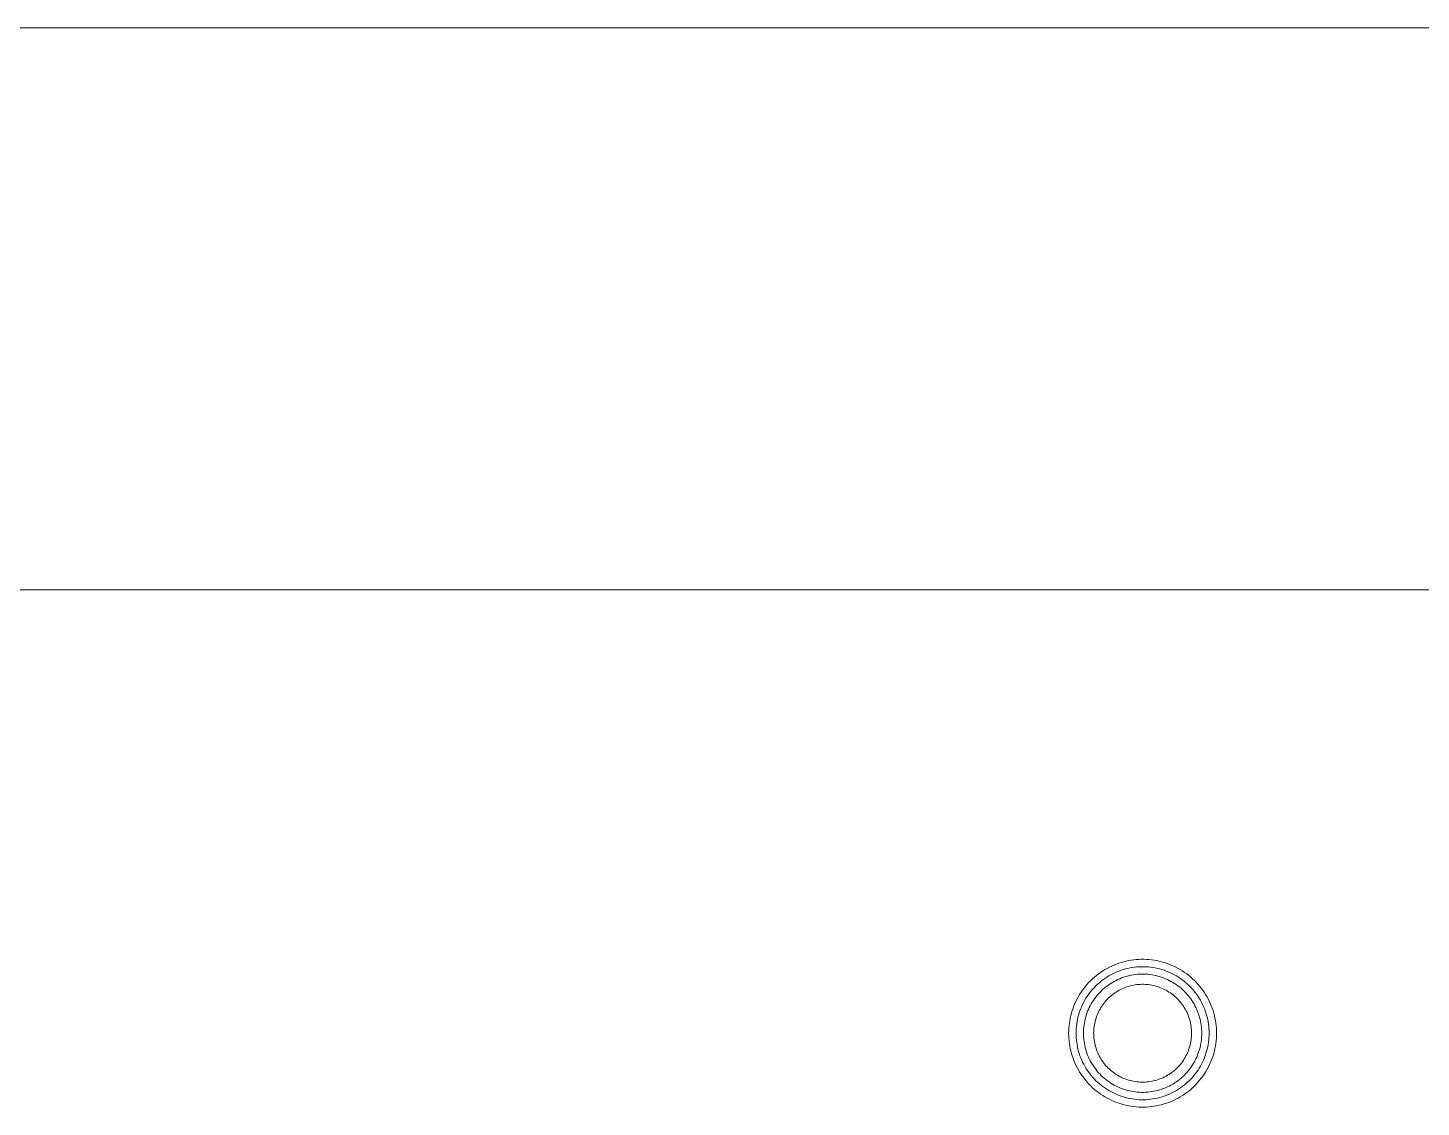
# Model space of a CAD drawing. Header units: millimetres. Extents: x -507 to 4570, y -12 to 3479.
# Drawn here: x 4058.9 to 4153.1, y 2946.8 to 3019.8 of the extents above; entities that cross this region are included whole.
import ezdxf

# ---------------------------------------------------------------- set-up
doc = ezdxf.new("R2010")
doc.units = ezdxf.units.MM
doc.layers.add('ZANO_R', color=7, linetype='Continuous', lineweight=0)

msp = doc.modelspace()

# ---------------------------------------------------------------- linework, layer by layer
at = {"layer": 'ZANO_R'}
for p, q in [((4156.655, 3019.825), (3714.239, 3019.825)), ((4159.287, 2981.825), (3719.287, 2981.825)), ((4149.589, 2981.825), (4146.687, 2981.825)), ((4132.354, 2956.436), (4132.514, 2956.5)), ((4132.514, 2956.5), (4132.677, 2956.558)), ((4132.677, 2956.558), (4132.841, 2956.611)), ((4132.841, 2956.611), (4133.007, 2956.658)), ((4133.007, 2956.658), (4133.175, 2956.699)), ((4133.175, 2956.699), (4133.344, 2956.735)), ((4133.344, 2956.735), (4133.514, 2956.765)), ((4133.514, 2956.765), (4133.685, 2956.788)), ((4133.685, 2956.788), (4133.856, 2956.806)), ((4133.856, 2956.806), (4134.028, 2956.818)), ((4134.028, 2956.818), (4134.201, 2956.824)), ((4134.201, 2956.824), (4134.374, 2956.824)), ((4134.374, 2956.824), (4134.546, 2956.818)), ((4134.546, 2956.818), (4134.718, 2956.806)), ((4134.718, 2956.806), (4134.89, 2956.788)), ((4134.89, 2956.788), (4135.061, 2956.765)), ((4135.061, 2956.765), (4135.231, 2956.735)), ((4135.231, 2956.735), (4135.4, 2956.699)), ((4135.4, 2956.699), (4135.567, 2956.658)), ((4135.567, 2956.658), (4135.734, 2956.611)), ((4135.734, 2956.611), (4135.898, 2956.558)), ((4135.898, 2956.558), (4136.06, 2956.5)), ((4136.06, 2956.5), (4136.221, 2956.436)), ((4130.908, 2955.51), (4131.037, 2955.624)), ((4131.037, 2955.624), (4131.17, 2955.734)), ((4131.17, 2955.734), (4131.307, 2955.839)), ((4131.307, 2955.839), (4131.447, 2955.94)), ((4131.447, 2955.94), (4131.591, 2956.035)), ((4131.591, 2956.035), (4131.738, 2956.126)), ((4131.731, 2955.528), (4131.86, 2955.614)), ((4131.738, 2956.126), (4131.888, 2956.211)), ((4131.86, 2955.614), (4131.993, 2955.696)), ((4131.888, 2956.211), (4132.04, 2956.292)), ((4131.993, 2955.696), (4132.128, 2955.773)), ((4132.04, 2956.292), (4132.196, 2956.366)), ((4132.128, 2955.773), (4132.265, 2955.845)), ((4132.196, 2956.366), (4132.354, 2956.436)), ((4132.265, 2955.845), (4132.405, 2955.912)), ((4132.405, 2955.912), (4132.547, 2955.975)), ((4132.547, 2955.975), (4132.692, 2956.032)), ((4132.692, 2956.032), (4132.838, 2956.085)), ((4132.869, 2955.565), (4132.741, 2955.514)), ((4132.838, 2956.085), (4132.986, 2956.132)), ((4132.999, 2955.612), (4132.869, 2955.565)), ((4132.986, 2956.132), (4133.135, 2956.175)), ((4133.13, 2955.654), (4132.999, 2955.612)), ((4133.263, 2955.692), (4133.13, 2955.654)), ((4133.135, 2956.175), (4133.286, 2956.212)), ((4133.397, 2955.725), (4133.263, 2955.692)), ((4133.286, 2956.212), (4133.438, 2956.244)), ((4133.532, 2955.753), (4133.397, 2955.725)), ((4133.438, 2956.244), (4133.591, 2956.271)), ((4133.668, 2955.777), (4133.532, 2955.753)), ((4133.591, 2956.271), (4133.745, 2956.292)), ((4133.805, 2955.796), (4133.668, 2955.777)), ((4133.745, 2956.292), (4133.899, 2956.308)), ((4133.942, 2955.81), (4133.805, 2955.796)), ((4133.899, 2956.308), (4134.054, 2956.319)), ((4134.08, 2955.819), (4133.942, 2955.81)), ((4134.054, 2956.319), (4134.21, 2956.324)), ((4134.218, 2955.824), (4134.08, 2955.819)), ((4134.21, 2956.324), (4134.365, 2956.324)), ((4134.356, 2955.824), (4134.218, 2955.824)), ((4134.494, 2955.819), (4134.356, 2955.824)), ((4134.365, 2956.324), (4134.52, 2956.319)), ((4134.632, 2955.81), (4134.494, 2955.819)), ((4134.52, 2956.319), (4134.675, 2956.308)), ((4134.769, 2955.796), (4134.632, 2955.81)), ((4134.675, 2956.308), (4134.83, 2956.292)), ((4134.906, 2955.777), (4134.769, 2955.796)), ((4134.83, 2956.292), (4134.984, 2956.271)), ((4135.042, 2955.753), (4134.906, 2955.777)), ((4134.984, 2956.271), (4135.137, 2956.244)), ((4135.177, 2955.725), (4135.042, 2955.753)), ((4135.137, 2956.244), (4135.289, 2956.212)), ((4135.311, 2955.692), (4135.177, 2955.725)), ((4135.289, 2956.212), (4135.439, 2956.175)), ((4135.444, 2955.654), (4135.311, 2955.692)), ((4135.439, 2956.175), (4135.589, 2956.132)), ((4135.576, 2955.612), (4135.444, 2955.654)), ((4135.706, 2955.565), (4135.576, 2955.612)), ((4135.589, 2956.132), (4135.737, 2956.085)), ((4135.834, 2955.514), (4135.706, 2955.565)), ((4135.737, 2956.085), (4135.883, 2956.032)), ((4135.883, 2956.032), (4136.027, 2955.975)), ((4136.027, 2955.975), (4136.169, 2955.912)), ((4136.169, 2955.912), (4136.309, 2955.845)), ((4136.221, 2956.436), (4136.379, 2956.366)), ((4136.309, 2955.845), (4136.447, 2955.773)), ((4136.379, 2956.366), (4136.534, 2956.292)), ((4136.447, 2955.773), (4136.582, 2955.696)), ((4136.534, 2956.292), (4136.687, 2956.211)), ((4136.582, 2955.696), (4136.714, 2955.614)), ((4136.687, 2956.211), (4136.837, 2956.126)), ((4136.714, 2955.614), (4136.844, 2955.528)), ((4136.837, 2956.126), (4136.984, 2956.035)), ((4136.984, 2956.035), (4137.128, 2955.94)), ((4137.128, 2955.94), (4137.268, 2955.839)), ((4137.268, 2955.839), (4137.405, 2955.734)), ((4137.405, 2955.734), (4137.538, 2955.624)), ((4137.538, 2955.624), (4137.667, 2955.51)), ((4130.124, 2954.594), (4130.222, 2954.736)), ((4130.222, 2954.736), (4130.325, 2954.874)), ((4130.325, 2954.874), (4130.433, 2955.009)), ((4130.433, 2955.009), (4130.545, 2955.14)), ((4130.545, 2955.14), (4130.661, 2955.268)), ((4130.661, 2955.268), (4130.782, 2955.391)), ((4130.721, 2954.569), (4130.818, 2954.691)), ((4130.782, 2955.391), (4130.908, 2955.51)), ((4130.818, 2954.691), (4130.919, 2954.809)), ((4130.919, 2954.809), (4131.024, 2954.923)), ((4131.024, 2954.923), (4131.133, 2955.034)), ((4131.133, 2955.034), (4131.246, 2955.141)), ((4131.246, 2955.141), (4131.362, 2955.244)), ((4131.362, 2955.244), (4131.482, 2955.343)), ((4131.483, 2954.678), (4131.387, 2954.579)), ((4131.482, 2955.343), (4131.605, 2955.438)), ((4131.584, 2954.773), (4131.483, 2954.678)), ((4131.687, 2954.864), (4131.584, 2954.773)), ((4131.605, 2955.438), (4131.731, 2955.528)), ((4131.793, 2954.952), (4131.687, 2954.864)), ((4131.903, 2955.036), (4131.793, 2954.952)), ((4132.015, 2955.117), (4131.903, 2955.036)), ((4132.13, 2955.193), (4132.015, 2955.117)), ((4132.248, 2955.266), (4132.13, 2955.193)), ((4132.368, 2955.334), (4132.248, 2955.266)), ((4132.49, 2955.398), (4132.368, 2955.334)), ((4132.407, 2954.549), (4132.502, 2954.612)), ((4132.614, 2955.458), (4132.49, 2955.398)), ((4132.502, 2954.612), (4132.6, 2954.672)), ((4132.6, 2954.672), (4132.699, 2954.728)), ((4132.741, 2955.514), (4132.614, 2955.458)), ((4132.699, 2954.728), (4132.8, 2954.781)), ((4132.8, 2954.781), (4132.903, 2954.831)), ((4132.903, 2954.831), (4133.008, 2954.877)), ((4133.008, 2954.877), (4133.114, 2954.919)), ((4133.114, 2954.919), (4133.221, 2954.958)), ((4133.221, 2954.958), (4133.33, 2954.993)), ((4133.33, 2954.993), (4133.44, 2955.024)), ((4133.44, 2955.024), (4133.551, 2955.051)), ((4133.551, 2955.051), (4133.663, 2955.075)), ((4133.663, 2955.075), (4133.775, 2955.094)), ((4133.775, 2955.094), (4133.888, 2955.11)), ((4133.888, 2955.11), (4134.002, 2955.122)), ((4134.002, 2955.122), (4134.116, 2955.13)), ((4134.116, 2955.13), (4134.23, 2955.134)), ((4134.23, 2955.134), (4134.344, 2955.134)), ((4134.344, 2955.134), (4134.459, 2955.13)), ((4134.459, 2955.13), (4134.573, 2955.122)), ((4134.573, 2955.122), (4134.686, 2955.11)), ((4134.686, 2955.11), (4134.799, 2955.094)), ((4134.799, 2955.094), (4134.912, 2955.075)), ((4134.912, 2955.075), (4135.024, 2955.051)), ((4135.024, 2955.051), (4135.135, 2955.024)), ((4135.135, 2955.024), (4135.245, 2954.993)), ((4135.245, 2954.993), (4135.353, 2954.958)), ((4135.353, 2954.958), (4135.461, 2954.919)), ((4135.461, 2954.919), (4135.567, 2954.877)), ((4135.567, 2954.877), (4135.672, 2954.831)), ((4135.672, 2954.831), (4135.774, 2954.781)), ((4135.774, 2954.781), (4135.876, 2954.728)), ((4135.96, 2955.458), (4135.834, 2955.514)), ((4135.876, 2954.728), (4135.975, 2954.672)), ((4136.085, 2955.398), (4135.96, 2955.458)), ((4135.975, 2954.672), (4136.072, 2954.612)), ((4136.072, 2954.612), (4136.167, 2954.549)), ((4136.207, 2955.334), (4136.085, 2955.398)), ((4136.327, 2955.266), (4136.207, 2955.334)), ((4136.445, 2955.193), (4136.327, 2955.266)), ((4136.56, 2955.117), (4136.445, 2955.193)), ((4136.672, 2955.036), (4136.56, 2955.117)), ((4136.781, 2954.952), (4136.672, 2955.036)), ((4136.888, 2954.864), (4136.781, 2954.952)), ((4136.844, 2955.528), (4136.97, 2955.438)), ((4136.991, 2954.773), (4136.888, 2954.864)), ((4136.97, 2955.438), (4137.093, 2955.343)), ((4137.091, 2954.678), (4136.991, 2954.773)), ((4137.188, 2954.579), (4137.091, 2954.678)), ((4137.093, 2955.343), (4137.213, 2955.244)), ((4137.213, 2955.244), (4137.329, 2955.141)), ((4137.329, 2955.141), (4137.442, 2955.034)), ((4137.442, 2955.034), (4137.551, 2954.923)), ((4137.551, 2954.923), (4137.656, 2954.809)), ((4137.656, 2954.809), (4137.757, 2954.691)), ((4137.667, 2955.51), (4137.792, 2955.391)), ((4137.757, 2954.691), (4137.853, 2954.569)), ((4137.792, 2955.391), (4137.913, 2955.268)), ((4137.913, 2955.268), (4138.03, 2955.14)), ((4138.03, 2955.14), (4138.142, 2955.009)), ((4138.142, 2955.009), (4138.25, 2954.874)), ((4138.25, 2954.874), (4138.353, 2954.736)), ((4138.353, 2954.736), (4138.451, 2954.594)), ((4129.582, 2953.517), (4129.644, 2953.678)), ((4129.644, 2953.678), (4129.71, 2953.837)), ((4129.71, 2953.837), (4129.782, 2953.994)), ((4129.782, 2953.994), (4129.86, 2954.148)), ((4129.86, 2954.148), (4129.943, 2954.3)), ((4129.943, 2954.3), (4130.031, 2954.448)), ((4130.031, 2954.448), (4130.124, 2954.594)), ((4130.168, 2953.636), (4130.233, 2953.777)), ((4130.233, 2953.777), (4130.303, 2953.916)), ((4130.303, 2953.916), (4130.377, 2954.052)), ((4130.377, 2954.052), (4130.457, 2954.186)), ((4130.457, 2954.186), (4130.54, 2954.317)), ((4130.54, 2954.317), (4130.629, 2954.445)), ((4130.629, 2954.445), (4130.721, 2954.569)), ((4130.745, 2953.684), (4130.683, 2953.56)), ((4130.812, 2953.805), (4130.745, 2953.684)), ((4130.882, 2953.924), (4130.812, 2953.805)), ((4130.957, 2954.04), (4130.882, 2953.924)), ((4131.035, 2954.154), (4130.957, 2954.04)), ((4131.117, 2954.264), (4131.035, 2954.154)), ((4131.203, 2954.372), (4131.117, 2954.264)), ((4131.293, 2954.477), (4131.203, 2954.372)), ((4131.387, 2954.579), (4131.293, 2954.477)), ((4131.532, 2953.658), (4131.596, 2953.752)), ((4131.596, 2953.752), (4131.665, 2953.843)), ((4131.665, 2953.843), (4131.736, 2953.933)), ((4131.736, 2953.933), (4131.81, 2954.019)), ((4131.81, 2954.019), (4131.887, 2954.104)), ((4131.887, 2954.104), (4131.967, 2954.185)), ((4131.967, 2954.185), (4132.05, 2954.264)), ((4132.05, 2954.264), (4132.136, 2954.34)), ((4132.136, 2954.34), (4132.224, 2954.412)), ((4132.224, 2954.412), (4132.314, 2954.482)), ((4132.314, 2954.482), (4132.407, 2954.549)), ((4136.167, 2954.549), (4136.26, 2954.482)), ((4136.26, 2954.482), (4136.351, 2954.412)), ((4136.351, 2954.412), (4136.439, 2954.34)), ((4136.439, 2954.34), (4136.524, 2954.264)), ((4136.524, 2954.264), (4136.607, 2954.185)), ((4136.607, 2954.185), (4136.687, 2954.104)), ((4136.687, 2954.104), (4136.764, 2954.019)), ((4136.764, 2954.019), (4136.839, 2953.933)), ((4136.839, 2953.933), (4136.91, 2953.843)), ((4136.91, 2953.843), (4136.978, 2953.752)), ((4136.978, 2953.752), (4137.043, 2953.658)), ((4137.281, 2954.477), (4137.188, 2954.579)), ((4137.371, 2954.372), (4137.281, 2954.477)), ((4137.457, 2954.264), (4137.371, 2954.372)), ((4137.54, 2954.154), (4137.457, 2954.264)), ((4137.618, 2954.04), (4137.54, 2954.154)), ((4137.692, 2953.924), (4137.618, 2954.04)), ((4137.763, 2953.805), (4137.692, 2953.924)), ((4137.829, 2953.684), (4137.763, 2953.805)), ((4137.891, 2953.56), (4137.829, 2953.684)), ((4137.853, 2954.569), (4137.946, 2954.445)), ((4137.946, 2954.445), (4138.034, 2954.317)), ((4138.034, 2954.317), (4138.118, 2954.186)), ((4138.118, 2954.186), (4138.197, 2954.052)), ((4138.197, 2954.052), (4138.272, 2953.916)), ((4138.272, 2953.916), (4138.342, 2953.777)), ((4138.342, 2953.777), (4138.407, 2953.636)), ((4138.451, 2954.594), (4138.544, 2954.448)), ((4138.544, 2954.448), (4138.632, 2954.3)), ((4138.632, 2954.3), (4138.715, 2954.148)), ((4138.715, 2954.148), (4138.792, 2953.994)), ((4138.792, 2953.994), (4138.864, 2953.837)), ((4138.864, 2953.837), (4138.931, 2953.678)), ((4138.931, 2953.678), (4138.992, 2953.517)), ((4129.362, 2952.684), (4129.394, 2952.853)), ((4129.394, 2952.853), (4129.433, 2953.021)), ((4129.433, 2953.021), (4129.477, 2953.188)), ((4129.477, 2953.188), (4129.527, 2953.354)), ((4129.527, 2953.354), (4129.582, 2953.517)), ((4129.854, 2952.598), (4129.883, 2952.75)), ((4129.883, 2952.75), (4129.918, 2952.902)), ((4129.918, 2952.902), (4129.958, 2953.052)), ((4129.958, 2953.052), (4130.003, 2953.201)), ((4130.003, 2953.201), (4130.053, 2953.348)), ((4130.053, 2953.348), (4130.108, 2953.493)), ((4130.108, 2953.493), (4130.168, 2953.636)), ((4130.404, 2952.782), (4130.373, 2952.647)), ((4130.439, 2952.916), (4130.404, 2952.782)), ((4130.479, 2953.048), (4130.439, 2952.916)), ((4130.523, 2953.178), (4130.479, 2953.048)), ((4130.572, 2953.308), (4130.523, 2953.178)), ((4130.626, 2953.435), (4130.572, 2953.308)), ((4130.683, 2953.56), (4130.626, 2953.435)), ((4131.074, 2952.617), (4131.103, 2952.727)), ((4131.103, 2952.727), (4131.136, 2952.837)), ((4131.136, 2952.837), (4131.173, 2952.945)), ((4131.173, 2952.945), (4131.214, 2953.052)), ((4131.214, 2953.052), (4131.258, 2953.157)), ((4131.258, 2953.157), (4131.306, 2953.261)), ((4131.306, 2953.261), (4131.357, 2953.363)), ((4131.357, 2953.363), (4131.412, 2953.463)), ((4131.412, 2953.463), (4131.47, 2953.561)), ((4131.47, 2953.561), (4131.532, 2953.658)), ((4137.043, 2953.658), (4137.105, 2953.561)), ((4137.105, 2953.561), (4137.163, 2953.463)), ((4137.163, 2953.463), (4137.218, 2953.363)), ((4137.218, 2953.363), (4137.269, 2953.261)), ((4137.269, 2953.261), (4137.317, 2953.157)), ((4137.317, 2953.157), (4137.361, 2953.052)), ((4137.361, 2953.052), (4137.402, 2952.945)), ((4137.402, 2952.945), (4137.438, 2952.837)), ((4137.438, 2952.837), (4137.471, 2952.727)), ((4137.471, 2952.727), (4137.501, 2952.617)), ((4137.949, 2953.435), (4137.891, 2953.56)), ((4138.002, 2953.308), (4137.949, 2953.435)), ((4138.051, 2953.178), (4138.002, 2953.308)), ((4138.096, 2953.048), (4138.051, 2953.178)), ((4138.136, 2952.916), (4138.096, 2953.048)), ((4138.171, 2952.782), (4138.136, 2952.916)), ((4138.202, 2952.647), (4138.171, 2952.782)), ((4138.407, 2953.636), (4138.467, 2953.493)), ((4138.467, 2953.493), (4138.522, 2953.348)), ((4138.522, 2953.348), (4138.572, 2953.201)), ((4138.572, 2953.201), (4138.617, 2953.052)), ((4138.617, 2953.052), (4138.657, 2952.902)), ((4138.657, 2952.902), (4138.691, 2952.75)), ((4138.691, 2952.75), (4138.72, 2952.598)), ((4138.992, 2953.517), (4139.048, 2953.354)), ((4139.048, 2953.354), (4139.098, 2953.188)), ((4139.098, 2953.188), (4139.142, 2953.021)), ((4139.142, 2953.021), (4139.18, 2952.853)), ((4139.18, 2952.853), (4139.213, 2952.684)), ((4129.287, 2951.825), (4129.29, 2951.997)), ((4129.29, 2951.652), (4129.287, 2951.825)), ((4129.29, 2951.997), (4129.299, 2952.17)), ((4129.299, 2952.17), (4129.314, 2952.342)), ((4129.314, 2952.342), (4129.335, 2952.513)), ((4129.335, 2952.513), (4129.362, 2952.684)), ((4129.787, 2951.825), (4129.79, 2951.98)), ((4129.79, 2951.67), (4129.787, 2951.825)), ((4129.79, 2951.98), (4129.798, 2952.135)), ((4129.798, 2952.135), (4129.811, 2952.29)), ((4129.811, 2952.29), (4129.83, 2952.444)), ((4129.83, 2952.444), (4129.854, 2952.598)), ((4130.29, 2951.963), (4130.287, 2951.825)), ((4130.287, 2951.825), (4130.29, 2951.687)), ((4130.297, 2952.101), (4130.29, 2951.963)), ((4130.309, 2952.238), (4130.297, 2952.101)), ((4130.325, 2952.375), (4130.309, 2952.238)), ((4130.347, 2952.512), (4130.325, 2952.375)), ((4130.373, 2952.647), (4130.347, 2952.512)), ((4130.978, 2951.825), (4130.98, 2951.939)), ((4130.98, 2951.711), (4130.978, 2951.825)), ((4130.98, 2951.939), (4130.986, 2952.053)), ((4130.986, 2952.053), (4130.996, 2952.167)), ((4130.996, 2952.167), (4131.009, 2952.28)), ((4131.009, 2952.28), (4131.027, 2952.393)), ((4131.027, 2952.393), (4131.049, 2952.505)), ((4131.049, 2952.505), (4131.074, 2952.617)), ((4137.501, 2952.617), (4137.526, 2952.505)), ((4137.526, 2952.505), (4137.548, 2952.393)), ((4137.548, 2952.393), (4137.565, 2952.28)), ((4137.565, 2952.28), (4137.579, 2952.167)), ((4137.579, 2952.167), (4137.589, 2952.053)), ((4137.589, 2952.053), (4137.595, 2951.939)), ((4137.595, 2951.939), (4137.597, 2951.825)), ((4137.597, 2951.825), (4137.595, 2951.711)), ((4138.228, 2952.512), (4138.202, 2952.647)), ((4138.249, 2952.375), (4138.228, 2952.512)), ((4138.266, 2952.238), (4138.249, 2952.375)), ((4138.278, 2952.101), (4138.266, 2952.238)), ((4138.285, 2951.963), (4138.278, 2952.101)), ((4138.287, 2951.825), (4138.285, 2951.963)), ((4138.285, 2951.687), (4138.287, 2951.825)), ((4138.72, 2952.598), (4138.744, 2952.444)), ((4138.744, 2952.444), (4138.763, 2952.29)), ((4138.763, 2952.29), (4138.777, 2952.135)), ((4138.777, 2952.135), (4138.785, 2951.98)), ((4138.785, 2951.98), (4138.787, 2951.825)), ((4138.787, 2951.825), (4138.785, 2951.67)), ((4139.213, 2952.684), (4139.24, 2952.513)), ((4139.24, 2952.513), (4139.26, 2952.342)), ((4139.26, 2952.342), (4139.275, 2952.17)), ((4139.275, 2952.17), (4139.284, 2951.997)), ((4139.284, 2951.997), (4139.287, 2951.825)), ((4139.287, 2951.825), (4139.284, 2951.652)), ((4129.299, 2951.48), (4129.29, 2951.652)), ((4129.314, 2951.308), (4129.299, 2951.48)), ((4129.335, 2951.137), (4129.314, 2951.308)), ((4129.362, 2950.966), (4129.335, 2951.137)), ((4129.394, 2950.797), (4129.362, 2950.966)), ((4129.798, 2951.514), (4129.79, 2951.67)), ((4129.811, 2951.36), (4129.798, 2951.514)), ((4129.83, 2951.205), (4129.811, 2951.36)), ((4129.854, 2951.052), (4129.83, 2951.205)), ((4129.883, 2950.899), (4129.854, 2951.052)), ((4129.918, 2950.748), (4129.883, 2950.899)), ((4130.29, 2951.687), (4130.297, 2951.549)), ((4130.297, 2951.549), (4130.309, 2951.411)), ((4130.309, 2951.411), (4130.325, 2951.274)), ((4130.325, 2951.274), (4130.347, 2951.138)), ((4130.347, 2951.138), (4130.373, 2951.002)), ((4130.373, 2951.002), (4130.404, 2950.868)), ((4130.404, 2950.868), (4130.439, 2950.734)), ((4130.986, 2951.597), (4130.98, 2951.711)), ((4130.996, 2951.483), (4130.986, 2951.597)), ((4131.009, 2951.369), (4130.996, 2951.483)), ((4131.027, 2951.256), (4131.009, 2951.369)), ((4131.049, 2951.144), (4131.027, 2951.256)), ((4131.074, 2951.033), (4131.049, 2951.144)), ((4131.103, 2950.922), (4131.074, 2951.033)), ((4131.136, 2950.813), (4131.103, 2950.922)), ((4137.471, 2950.922), (4137.438, 2950.813)), ((4137.501, 2951.033), (4137.471, 2950.922)), ((4137.526, 2951.144), (4137.501, 2951.033)), ((4137.548, 2951.256), (4137.526, 2951.144)), ((4137.565, 2951.369), (4137.548, 2951.256)), ((4137.579, 2951.483), (4137.565, 2951.369)), ((4137.589, 2951.597), (4137.579, 2951.483)), ((4137.595, 2951.711), (4137.589, 2951.597)), ((4138.136, 2950.734), (4138.171, 2950.868)), ((4138.171, 2950.868), (4138.202, 2951.002)), ((4138.202, 2951.002), (4138.228, 2951.138)), ((4138.228, 2951.138), (4138.249, 2951.274)), ((4138.249, 2951.274), (4138.266, 2951.411)), ((4138.266, 2951.411), (4138.278, 2951.549)), ((4138.278, 2951.549), (4138.285, 2951.687)), ((4138.691, 2950.899), (4138.657, 2950.748)), ((4138.72, 2951.052), (4138.691, 2950.899)), ((4138.744, 2951.205), (4138.72, 2951.052)), ((4138.763, 2951.36), (4138.744, 2951.205)), ((4138.777, 2951.514), (4138.763, 2951.36)), ((4138.785, 2951.67), (4138.777, 2951.514)), ((4139.213, 2950.966), (4139.18, 2950.797)), ((4139.24, 2951.137), (4139.213, 2950.966)), ((4139.26, 2951.308), (4139.24, 2951.137)), ((4139.275, 2951.48), (4139.26, 2951.308)), ((4139.284, 2951.652), (4139.275, 2951.48)), ((4129.433, 2950.628), (4129.394, 2950.797)), ((4129.477, 2950.461), (4129.433, 2950.628)), ((4129.527, 2950.296), (4129.477, 2950.461)), ((4129.582, 2950.133), (4129.527, 2950.296)), ((4129.644, 2949.971), (4129.582, 2950.133)), ((4129.71, 2949.812), (4129.644, 2949.971)), ((4129.958, 2950.598), (4129.918, 2950.748)), ((4130.003, 2950.449), (4129.958, 2950.598)), ((4130.053, 2950.302), (4130.003, 2950.449)), ((4130.108, 2950.157), (4130.053, 2950.302)), ((4130.168, 2950.013), (4130.108, 2950.157)), ((4130.233, 2949.872), (4130.168, 2950.013)), ((4130.439, 2950.734), (4130.479, 2950.602)), ((4130.479, 2950.602), (4130.523, 2950.471)), ((4130.523, 2950.471), (4130.572, 2950.342)), ((4130.572, 2950.342), (4130.626, 2950.215)), ((4130.626, 2950.215), (4130.683, 2950.089)), ((4130.683, 2950.089), (4130.745, 2949.966)), ((4130.745, 2949.966), (4130.812, 2949.845)), ((4131.173, 2950.705), (4131.136, 2950.813)), ((4131.214, 2950.598), (4131.173, 2950.705)), ((4131.258, 2950.493), (4131.214, 2950.598)), ((4131.306, 2950.389), (4131.258, 2950.493)), ((4131.357, 2950.287), (4131.306, 2950.389)), ((4131.412, 2950.187), (4131.357, 2950.287)), ((4131.47, 2950.088), (4131.412, 2950.187)), ((4131.532, 2949.992), (4131.47, 2950.088)), ((4131.596, 2949.898), (4131.532, 2949.992)), ((4131.665, 2949.806), (4131.596, 2949.898)), ((4136.978, 2949.898), (4136.91, 2949.806)), ((4137.043, 2949.992), (4136.978, 2949.898)), ((4137.105, 2950.088), (4137.043, 2949.992)), ((4137.163, 2950.187), (4137.105, 2950.088)), ((4137.218, 2950.287), (4137.163, 2950.187)), ((4137.269, 2950.389), (4137.218, 2950.287)), ((4137.317, 2950.493), (4137.269, 2950.389)), ((4137.361, 2950.598), (4137.317, 2950.493)), ((4137.402, 2950.705), (4137.361, 2950.598)), ((4137.438, 2950.813), (4137.402, 2950.705)), ((4137.763, 2949.845), (4137.829, 2949.966)), ((4137.829, 2949.966), (4137.891, 2950.089)), ((4137.891, 2950.089), (4137.949, 2950.215)), ((4137.949, 2950.215), (4138.002, 2950.342)), ((4138.002, 2950.342), (4138.051, 2950.471)), ((4138.051, 2950.471), (4138.096, 2950.602)), ((4138.096, 2950.602), (4138.136, 2950.734)), ((4138.407, 2950.013), (4138.342, 2949.872)), ((4138.467, 2950.157), (4138.407, 2950.013)), ((4138.522, 2950.302), (4138.467, 2950.157)), ((4138.572, 2950.449), (4138.522, 2950.302)), ((4138.617, 2950.598), (4138.572, 2950.449)), ((4138.657, 2950.748), (4138.617, 2950.598)), ((4138.931, 2949.971), (4138.864, 2949.812)), ((4138.992, 2950.133), (4138.931, 2949.971)), ((4139.048, 2950.296), (4138.992, 2950.133)), ((4139.098, 2950.461), (4139.048, 2950.296)), ((4139.142, 2950.628), (4139.098, 2950.461)), ((4139.18, 2950.797), (4139.142, 2950.628)), ((4129.782, 2949.655), (4129.71, 2949.812)), ((4129.86, 2949.501), (4129.782, 2949.655)), ((4129.943, 2949.35), (4129.86, 2949.501)), ((4130.031, 2949.201), (4129.943, 2949.35)), ((4130.124, 2949.056), (4130.031, 2949.201)), ((4130.222, 2948.914), (4130.124, 2949.056)), ((4130.303, 2949.734), (4130.233, 2949.872)), ((4130.377, 2949.597), (4130.303, 2949.734)), ((4130.457, 2949.464), (4130.377, 2949.597)), ((4130.54, 2949.333), (4130.457, 2949.464)), ((4130.629, 2949.205), (4130.54, 2949.333)), ((4130.721, 2949.08), (4130.629, 2949.205)), ((4130.818, 2948.959), (4130.721, 2949.08)), ((4130.812, 2949.845), (4130.882, 2949.726)), ((4130.919, 2948.841), (4130.818, 2948.959)), ((4130.882, 2949.726), (4130.957, 2949.61)), ((4130.957, 2949.61), (4131.035, 2949.496)), ((4131.035, 2949.496), (4131.117, 2949.385)), ((4131.117, 2949.385), (4131.203, 2949.277)), ((4131.203, 2949.277), (4131.293, 2949.172)), ((4131.293, 2949.172), (4131.387, 2949.071)), ((4131.387, 2949.071), (4131.483, 2948.972)), ((4131.483, 2948.972), (4131.584, 2948.877)), ((4131.736, 2949.717), (4131.665, 2949.806)), ((4131.81, 2949.63), (4131.736, 2949.717)), ((4131.887, 2949.546), (4131.81, 2949.63)), ((4131.967, 2949.465), (4131.887, 2949.546)), ((4132.05, 2949.386), (4131.967, 2949.465)), ((4132.136, 2949.31), (4132.05, 2949.386)), ((4132.224, 2949.237), (4132.136, 2949.31)), ((4132.314, 2949.168), (4132.224, 2949.237)), ((4132.407, 2949.101), (4132.314, 2949.168)), ((4132.502, 2949.038), (4132.407, 2949.101)), ((4132.6, 2948.978), (4132.502, 2949.038)), ((4132.699, 2948.921), (4132.6, 2948.978)), ((4135.975, 2948.978), (4135.876, 2948.921)), ((4136.072, 2949.038), (4135.975, 2948.978)), ((4136.167, 2949.101), (4136.072, 2949.038)), ((4136.26, 2949.168), (4136.167, 2949.101)), ((4136.351, 2949.237), (4136.26, 2949.168)), ((4136.439, 2949.31), (4136.351, 2949.237)), ((4136.524, 2949.386), (4136.439, 2949.31)), ((4136.607, 2949.465), (4136.524, 2949.386)), ((4136.687, 2949.546), (4136.607, 2949.465)), ((4136.764, 2949.63), (4136.687, 2949.546)), ((4136.839, 2949.717), (4136.764, 2949.63)), ((4136.91, 2949.806), (4136.839, 2949.717)), ((4136.991, 2948.877), (4137.091, 2948.972)), ((4137.091, 2948.972), (4137.188, 2949.071)), ((4137.188, 2949.071), (4137.281, 2949.172)), ((4137.281, 2949.172), (4137.371, 2949.277)), ((4137.371, 2949.277), (4137.457, 2949.385)), ((4137.457, 2949.385), (4137.54, 2949.496)), ((4137.54, 2949.496), (4137.618, 2949.61)), ((4137.618, 2949.61), (4137.692, 2949.726)), ((4137.757, 2948.959), (4137.656, 2948.841)), ((4137.692, 2949.726), (4137.763, 2949.845)), ((4137.853, 2949.08), (4137.757, 2948.959)), ((4137.946, 2949.205), (4137.853, 2949.08)), ((4138.034, 2949.333), (4137.946, 2949.205)), ((4138.118, 2949.464), (4138.034, 2949.333)), ((4138.197, 2949.597), (4138.118, 2949.464)), ((4138.272, 2949.734), (4138.197, 2949.597)), ((4138.342, 2949.872), (4138.272, 2949.734)), ((4138.451, 2949.056), (4138.353, 2948.914)), ((4138.544, 2949.201), (4138.451, 2949.056)), ((4138.632, 2949.35), (4138.544, 2949.201)), ((4138.715, 2949.501), (4138.632, 2949.35)), ((4138.792, 2949.655), (4138.715, 2949.501)), ((4138.864, 2949.812), (4138.792, 2949.655)), ((4130.325, 2948.775), (4130.222, 2948.914)), ((4130.433, 2948.64), (4130.325, 2948.775)), ((4130.545, 2948.509), (4130.433, 2948.64)), ((4130.661, 2948.382), (4130.545, 2948.509)), ((4130.782, 2948.259), (4130.661, 2948.382)), ((4130.908, 2948.14), (4130.782, 2948.259)), ((4131.037, 2948.026), (4130.908, 2948.14)), ((4131.024, 2948.726), (4130.919, 2948.841)), ((4131.133, 2948.616), (4131.024, 2948.726)), ((4131.17, 2947.916), (4131.037, 2948.026)), ((4131.246, 2948.509), (4131.133, 2948.616)), ((4131.362, 2948.406), (4131.246, 2948.509)), ((4131.482, 2948.307), (4131.362, 2948.406)), ((4131.605, 2948.212), (4131.482, 2948.307)), ((4131.584, 2948.877), (4131.687, 2948.785)), ((4131.731, 2948.121), (4131.605, 2948.212)), ((4131.687, 2948.785), (4131.793, 2948.698)), ((4131.86, 2948.035), (4131.731, 2948.121)), ((4131.793, 2948.698), (4131.903, 2948.613)), ((4131.993, 2947.954), (4131.86, 2948.035)), ((4131.903, 2948.613), (4132.015, 2948.533)), ((4132.015, 2948.533), (4132.13, 2948.456)), ((4132.13, 2948.456), (4132.248, 2948.384)), ((4132.248, 2948.384), (4132.368, 2948.316)), ((4132.368, 2948.316), (4132.49, 2948.251)), ((4132.49, 2948.251), (4132.614, 2948.192)), ((4132.614, 2948.192), (4132.741, 2948.136)), ((4132.8, 2948.868), (4132.699, 2948.921)), ((4132.741, 2948.136), (4132.869, 2948.085)), ((4132.903, 2948.819), (4132.8, 2948.868)), ((4132.869, 2948.085), (4132.999, 2948.038)), ((4133.008, 2948.773), (4132.903, 2948.819)), ((4132.999, 2948.038), (4133.13, 2947.996)), ((4133.114, 2948.73), (4133.008, 2948.773)), ((4133.221, 2948.692), (4133.114, 2948.73)), ((4133.33, 2948.657), (4133.221, 2948.692)), ((4133.44, 2948.626), (4133.33, 2948.657)), ((4133.551, 2948.598), (4133.44, 2948.626)), ((4133.663, 2948.575), (4133.551, 2948.598)), ((4133.775, 2948.555), (4133.663, 2948.575)), ((4133.888, 2948.539), (4133.775, 2948.555)), ((4134.002, 2948.528), (4133.888, 2948.539)), ((4134.116, 2948.52), (4134.002, 2948.528)), ((4134.23, 2948.516), (4134.116, 2948.52)), ((4134.344, 2948.516), (4134.23, 2948.516)), ((4134.459, 2948.52), (4134.344, 2948.516)), ((4134.573, 2948.528), (4134.459, 2948.52)), ((4134.686, 2948.539), (4134.573, 2948.528)), ((4134.799, 2948.555), (4134.686, 2948.539)), ((4134.912, 2948.575), (4134.799, 2948.555)), ((4135.024, 2948.598), (4134.912, 2948.575)), ((4135.135, 2948.626), (4135.024, 2948.598)), ((4135.245, 2948.657), (4135.135, 2948.626)), ((4135.353, 2948.692), (4135.245, 2948.657)), ((4135.461, 2948.73), (4135.353, 2948.692)), ((4135.444, 2947.996), (4135.576, 2948.038)), ((4135.567, 2948.773), (4135.461, 2948.73)), ((4135.672, 2948.819), (4135.567, 2948.773)), ((4135.576, 2948.038), (4135.706, 2948.085)), ((4135.774, 2948.868), (4135.672, 2948.819)), ((4135.706, 2948.085), (4135.834, 2948.136)), ((4135.876, 2948.921), (4135.774, 2948.868)), ((4135.834, 2948.136), (4135.96, 2948.192)), ((4135.96, 2948.192), (4136.085, 2948.251)), ((4136.085, 2948.251), (4136.207, 2948.316)), ((4136.207, 2948.316), (4136.327, 2948.384)), ((4136.327, 2948.384), (4136.445, 2948.456)), ((4136.445, 2948.456), (4136.56, 2948.533)), ((4136.56, 2948.533), (4136.672, 2948.613)), ((4136.714, 2948.035), (4136.582, 2947.954)), ((4136.672, 2948.613), (4136.781, 2948.698)), ((4136.844, 2948.121), (4136.714, 2948.035)), ((4136.781, 2948.698), (4136.888, 2948.785)), ((4136.97, 2948.212), (4136.844, 2948.121)), ((4136.888, 2948.785), (4136.991, 2948.877)), ((4137.093, 2948.307), (4136.97, 2948.212)), ((4137.213, 2948.406), (4137.093, 2948.307)), ((4137.329, 2948.509), (4137.213, 2948.406)), ((4137.442, 2948.616), (4137.329, 2948.509)), ((4137.538, 2948.026), (4137.405, 2947.916)), ((4137.551, 2948.726), (4137.442, 2948.616)), ((4137.667, 2948.14), (4137.538, 2948.026)), ((4137.656, 2948.841), (4137.551, 2948.726)), ((4137.792, 2948.259), (4137.667, 2948.14)), ((4137.913, 2948.382), (4137.792, 2948.259)), ((4138.03, 2948.509), (4137.913, 2948.382)), ((4138.142, 2948.64), (4138.03, 2948.509)), ((4138.25, 2948.775), (4138.142, 2948.64)), ((4138.353, 2948.914), (4138.25, 2948.775)), ((4131.307, 2947.81), (4131.17, 2947.916)), ((4131.447, 2947.71), (4131.307, 2947.81)), ((4131.591, 2947.614), (4131.447, 2947.71)), ((4131.738, 2947.524), (4131.591, 2947.614)), ((4131.888, 2947.438), (4131.738, 2947.524)), ((4132.04, 2947.358), (4131.888, 2947.438)), ((4132.128, 2947.877), (4131.993, 2947.954)), ((4132.196, 2947.283), (4132.04, 2947.358)), ((4132.265, 2947.805), (4132.128, 2947.877)), ((4132.354, 2947.214), (4132.196, 2947.283)), ((4132.405, 2947.737), (4132.265, 2947.805)), ((4132.514, 2947.15), (4132.354, 2947.214)), ((4132.547, 2947.675), (4132.405, 2947.737)), ((4132.677, 2947.091), (4132.514, 2947.15)), ((4132.692, 2947.617), (4132.547, 2947.675)), ((4132.841, 2947.039), (4132.677, 2947.091)), ((4132.838, 2947.565), (4132.692, 2947.617)), ((4132.986, 2947.517), (4132.838, 2947.565)), ((4133.135, 2947.475), (4132.986, 2947.517)), ((4133.13, 2947.996), (4133.263, 2947.958)), ((4133.286, 2947.438), (4133.135, 2947.475)), ((4133.263, 2947.958), (4133.397, 2947.925)), ((4133.438, 2947.406), (4133.286, 2947.438)), ((4133.397, 2947.925), (4133.532, 2947.897)), ((4133.591, 2947.379), (4133.438, 2947.406)), ((4133.532, 2947.897), (4133.668, 2947.873)), ((4133.745, 2947.358), (4133.591, 2947.379)), ((4133.668, 2947.873), (4133.805, 2947.854)), ((4133.899, 2947.342), (4133.745, 2947.358)), ((4133.805, 2947.854), (4133.942, 2947.84)), ((4134.054, 2947.331), (4133.899, 2947.342)), ((4133.942, 2947.84), (4134.08, 2947.83)), ((4134.21, 2947.326), (4134.054, 2947.331)), ((4134.08, 2947.83), (4134.218, 2947.825)), ((4134.365, 2947.326), (4134.21, 2947.326)), ((4134.218, 2947.825), (4134.356, 2947.825)), ((4134.356, 2947.825), (4134.494, 2947.83)), ((4134.52, 2947.331), (4134.365, 2947.326)), ((4134.494, 2947.83), (4134.632, 2947.84)), ((4134.675, 2947.342), (4134.52, 2947.331)), ((4134.632, 2947.84), (4134.769, 2947.854)), ((4134.83, 2947.358), (4134.675, 2947.342)), ((4134.769, 2947.854), (4134.906, 2947.873)), ((4134.984, 2947.379), (4134.83, 2947.358)), ((4134.906, 2947.873), (4135.042, 2947.897)), ((4135.137, 2947.406), (4134.984, 2947.379)), ((4135.042, 2947.897), (4135.177, 2947.925)), ((4135.289, 2947.438), (4135.137, 2947.406)), ((4135.177, 2947.925), (4135.311, 2947.958)), ((4135.439, 2947.475), (4135.289, 2947.438)), ((4135.311, 2947.958), (4135.444, 2947.996)), ((4135.589, 2947.517), (4135.439, 2947.475)), ((4135.737, 2947.565), (4135.589, 2947.517)), ((4135.898, 2947.091), (4135.734, 2947.039)), ((4135.883, 2947.617), (4135.737, 2947.565)), ((4136.027, 2947.675), (4135.883, 2947.617)), ((4136.06, 2947.15), (4135.898, 2947.091)), ((4136.169, 2947.737), (4136.027, 2947.675)), ((4136.221, 2947.214), (4136.06, 2947.15)), ((4136.309, 2947.805), (4136.169, 2947.737)), ((4136.379, 2947.283), (4136.221, 2947.214)), ((4136.447, 2947.877), (4136.309, 2947.805)), ((4136.534, 2947.358), (4136.379, 2947.283)), ((4136.582, 2947.954), (4136.447, 2947.877)), ((4136.687, 2947.438), (4136.534, 2947.358)), ((4136.837, 2947.524), (4136.687, 2947.438)), ((4136.984, 2947.614), (4136.837, 2947.524)), ((4137.128, 2947.71), (4136.984, 2947.614)), ((4137.268, 2947.81), (4137.128, 2947.71)), ((4137.405, 2947.916), (4137.268, 2947.81)), ((4133.007, 2946.992), (4132.841, 2947.039)), ((4133.175, 2946.95), (4133.007, 2946.992)), ((4133.344, 2946.915), (4133.175, 2946.95)), ((4133.514, 2946.885), (4133.344, 2946.915)), ((4133.685, 2946.861), (4133.514, 2946.885)), ((4133.856, 2946.843), (4133.685, 2946.861)), ((4134.028, 2946.832), (4133.856, 2946.843)), ((4134.201, 2946.826), (4134.028, 2946.832)), ((4134.374, 2946.826), (4134.201, 2946.826)), ((4134.546, 2946.832), (4134.374, 2946.826)), ((4134.718, 2946.843), (4134.546, 2946.832)), ((4134.89, 2946.861), (4134.718, 2946.843)), ((4135.061, 2946.885), (4134.89, 2946.861)), ((4135.231, 2946.915), (4135.061, 2946.885)), ((4135.4, 2946.95), (4135.231, 2946.915)), ((4135.567, 2946.992), (4135.4, 2946.95)), ((4135.734, 2947.039), (4135.567, 2946.992))]:
    msp.add_line(p, q, dxfattribs=at)

doc.saveas('drawing.dxf')
